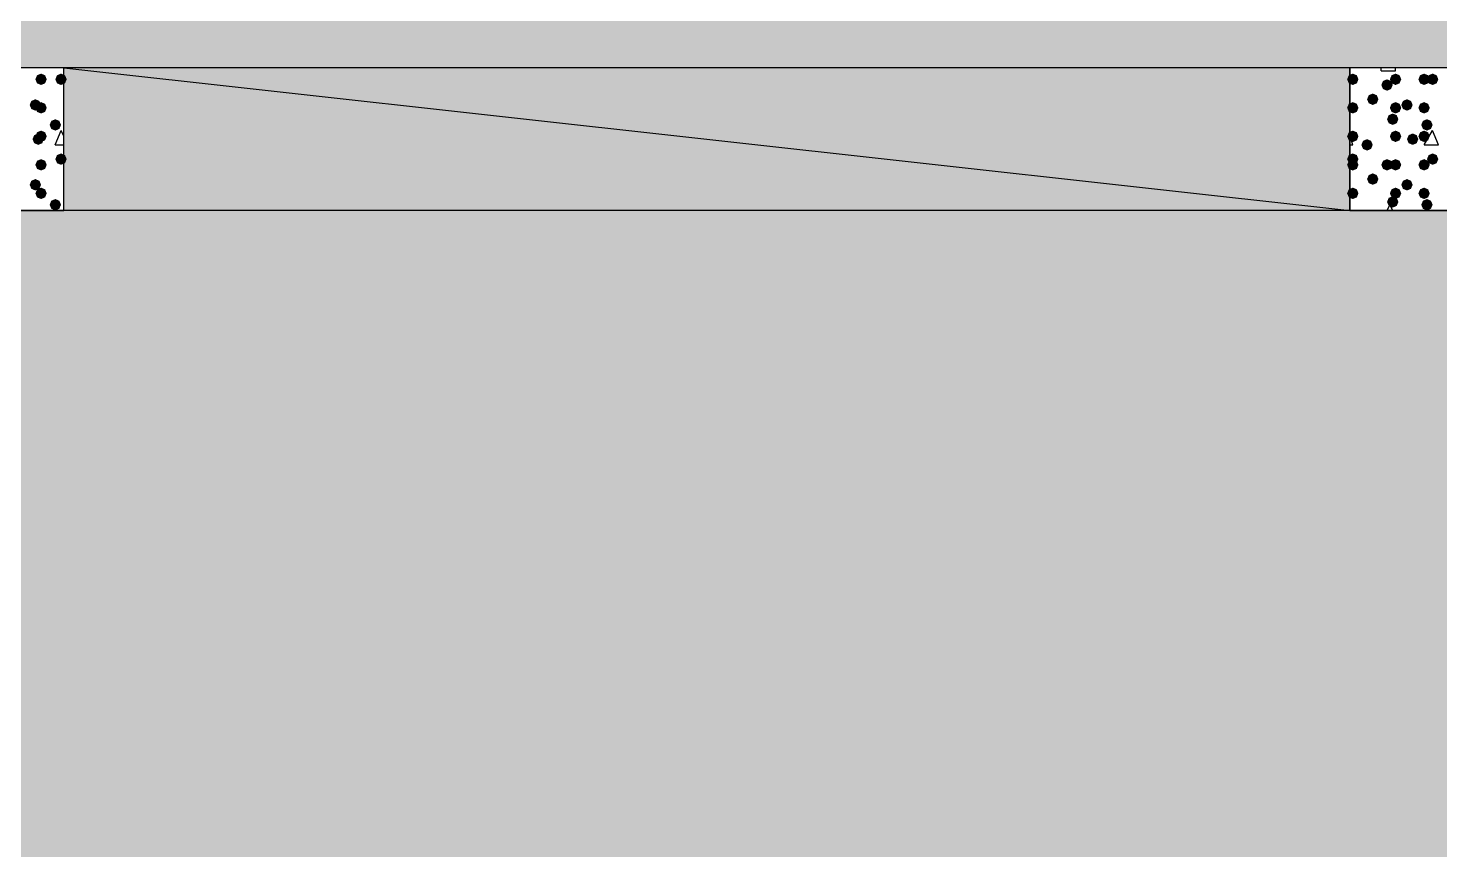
# Model space of a CAD drawing. Header units: millimetres. Extents: x 0 to 420, y 0 to 297.
# Drawn here: x 329.84 to 350.8, y 195.15 to 207.35 of the extents above; entities that cross this region are included whole.
import ezdxf

# ---------------------------------------------------------------- set-up
doc = ezdxf.new("R2010")
doc.units = ezdxf.units.MM
doc.layers.get('0').update_dxf_attribs({"linetype": 'CONTINUOUS'})

msp = doc.modelspace()

# ---------------------------------------------------------------- hatches: boundary and pattern name
at = {"true_color": 0x000008}
h = msp.add_hatch(color=0, dxfattribs=at)
h.paths.add_polyline_path([(385.826, 225.806), (39.708667, 225.806), (385.826, 206.756)], flags=0)
h.paths.add_polyline_path([(39.708667, 225.806), (385.826, 206.756), (39.708667, 206.756)], flags=0)
at = {"true_color": 0x000007}
for points in [[(330.115333, 206.586667), (330.090463, 206.526871), (330.030667, 206.502), (329.970871, 206.526871), (329.946, 206.586667), (329.970871, 206.646462), (330.030667, 206.671333), (330.090462, 206.646463)], [(330.411667, 206.586667), (330.386796, 206.526871), (330.327, 206.502), (330.267204, 206.526871), (330.242333, 206.586667), (330.267204, 206.646462), (330.327, 206.671333), (330.386796, 206.646463)], [(349.588667, 206.586667), (349.563796, 206.526871), (349.504, 206.502), (349.444204, 206.526871), (349.419333, 206.586667), (349.444204, 206.646462), (349.504, 206.671333), (349.563796, 206.646463)], [(349.588667, 206.586667), (349.563796, 206.526871), (349.504, 206.502), (349.444204, 206.526871), (349.419333, 206.586667), (349.444204, 206.646462), (349.504, 206.671333), (349.563796, 206.646463)], [(350.223667, 206.586667), (350.198796, 206.526871), (350.139, 206.502), (350.079204, 206.526871), (350.054333, 206.586667), (350.079204, 206.646462), (350.139, 206.671333), (350.198796, 206.646463)], [(350.647, 206.586667), (350.622129, 206.526871), (350.562333, 206.502), (350.502538, 206.526871), (350.477667, 206.586667), (350.502537, 206.646462), (350.562333, 206.671333), (350.622129, 206.646463)], [(350.774, 206.586667), (350.749129, 206.526871), (350.689333, 206.502), (350.629537, 206.526871), (350.604667, 206.586667), (350.629537, 206.646462), (350.689333, 206.671333), (350.749129, 206.646463)], [(350.096667, 206.502), (350.071796, 206.442204), (350.012, 206.417333), (349.952204, 206.442204), (349.927333, 206.502), (349.952204, 206.561796), (350.012, 206.586667), (350.071796, 206.561796)], [(330.030667, 206.205667), (330.005796, 206.145871), (329.946, 206.121), (329.886204, 206.145871), (329.861333, 206.205667), (329.886204, 206.265462), (329.946, 206.290333), (330.005796, 206.265463)], [(330.115333, 206.163333), (330.090463, 206.103537), (330.030667, 206.078667), (329.970871, 206.103537), (329.946, 206.163333), (329.970871, 206.223129), (330.030667, 206.248), (330.090462, 206.223129)], [(349.588667, 206.163333), (349.563796, 206.103537), (349.504, 206.078667), (349.444204, 206.103537), (349.419333, 206.163333), (349.444204, 206.223129), (349.504, 206.248), (349.563796, 206.223129)], [(349.885, 206.290333), (349.860129, 206.230537), (349.800333, 206.205667), (349.740538, 206.230537), (349.715667, 206.290333), (349.740537, 206.350129), (349.800333, 206.375), (349.860129, 206.350129)], [(350.223667, 206.163333), (350.198796, 206.103537), (350.139, 206.078667), (350.079204, 206.103537), (350.054333, 206.163333), (350.079204, 206.223129), (350.139, 206.248), (350.198796, 206.223129)], [(350.393, 206.205667), (350.368129, 206.145871), (350.308333, 206.121), (350.248538, 206.145871), (350.223667, 206.205667), (350.248537, 206.265462), (350.308333, 206.290333), (350.368129, 206.265463)], [(350.647, 206.163333), (350.622129, 206.103537), (350.562333, 206.078667), (350.502538, 206.103537), (350.477667, 206.163333), (350.502537, 206.223129), (350.562333, 206.248), (350.622129, 206.223129)], [(330.327, 205.909333), (330.302129, 205.849538), (330.242333, 205.824667), (330.182538, 205.849538), (330.157667, 205.909333), (330.182537, 205.969129), (330.242333, 205.994), (330.302129, 205.969129)], [(350.181333, 205.994), (350.156462, 205.934204), (350.096667, 205.909333), (350.036871, 205.934204), (350.012, 205.994), (350.036871, 206.053796), (350.096667, 206.078667), (350.156462, 206.053796)], [(350.689333, 205.909333), (350.664462, 205.849538), (350.604667, 205.824667), (350.544871, 205.849538), (350.52, 205.909333), (350.544871, 205.969129), (350.604667, 205.994), (350.664462, 205.969129)], [(330.073, 205.697667), (330.048129, 205.637871), (329.988333, 205.613), (329.928538, 205.637871), (329.903667, 205.697667), (329.928537, 205.757462), (329.988333, 205.782333), (330.048129, 205.757463)], [(330.115333, 205.74), (330.090463, 205.680204), (330.030667, 205.655333), (329.970871, 205.680204), (329.946, 205.74), (329.970871, 205.799796), (330.030667, 205.824667), (330.090462, 205.799796)], [(349.588667, 205.74), (349.563796, 205.680204), (349.504, 205.655333), (349.444204, 205.680204), (349.419333, 205.74), (349.444204, 205.799796), (349.504, 205.824667), (349.563796, 205.799796)], [(350.223667, 205.74), (350.198796, 205.680204), (350.139, 205.655333), (350.079204, 205.680204), (350.054333, 205.74), (350.079204, 205.799796), (350.139, 205.824667), (350.198796, 205.799796)], [(350.477667, 205.697667), (350.452796, 205.637871), (350.393, 205.613), (350.333204, 205.637871), (350.308333, 205.697667), (350.333204, 205.757462), (350.393, 205.782333), (350.452796, 205.757463)], [(350.647, 205.74), (350.622129, 205.680204), (350.562333, 205.655333), (350.502538, 205.680204), (350.477667, 205.74), (350.502537, 205.799796), (350.562333, 205.824667), (350.622129, 205.799796)], [(349.800333, 205.613), (349.775463, 205.553204), (349.715667, 205.528333), (349.655871, 205.553204), (349.631, 205.613), (349.655871, 205.672796), (349.715667, 205.697667), (349.775462, 205.672796)], [(330.115333, 205.316667), (330.090463, 205.256871), (330.030667, 205.232), (329.970871, 205.256871), (329.946, 205.316667), (329.970871, 205.376462), (330.030667, 205.401333), (330.090462, 205.376463)], [(330.411667, 205.401333), (330.386796, 205.341537), (330.327, 205.316667), (330.267204, 205.341537), (330.242333, 205.401333), (330.267204, 205.461129), (330.327, 205.486), (330.386796, 205.461129)], [(349.588667, 205.401333), (349.563796, 205.341537), (349.504, 205.316667), (349.444204, 205.341537), (349.419333, 205.401333), (349.444204, 205.461129), (349.504, 205.486), (349.563796, 205.461129)], [(349.588667, 205.316667), (349.563796, 205.256871), (349.504, 205.232), (349.444204, 205.256871), (349.419333, 205.316667), (349.444204, 205.376462), (349.504, 205.401333), (349.563796, 205.376463)], [(350.096667, 205.316667), (350.071796, 205.256871), (350.012, 205.232), (349.952204, 205.256871), (349.927333, 205.316667), (349.952204, 205.376462), (350.012, 205.401333), (350.071796, 205.376463)], [(350.223667, 205.316667), (350.198796, 205.256871), (350.139, 205.232), (350.079204, 205.256871), (350.054333, 205.316667), (350.079204, 205.376462), (350.139, 205.401333), (350.198796, 205.376463)], [(350.647, 205.316667), (350.622129, 205.256871), (350.562333, 205.232), (350.502538, 205.256871), (350.477667, 205.316667), (350.502537, 205.376462), (350.562333, 205.401333), (350.622129, 205.376463)], [(350.774, 205.401333), (350.749129, 205.341537), (350.689333, 205.316667), (350.629537, 205.341537), (350.604667, 205.401333), (350.629537, 205.461129), (350.689333, 205.486), (350.749129, 205.461129)], [(349.885, 205.105), (349.860129, 205.045204), (349.800333, 205.020333), (349.740538, 205.045204), (349.715667, 205.105), (349.740537, 205.164796), (349.800333, 205.189667), (349.860129, 205.164796)], [(330.030667, 205.020333), (330.005796, 204.960537), (329.946, 204.935667), (329.886204, 204.960537), (329.861333, 205.020333), (329.886204, 205.080129), (329.946, 205.105), (330.005796, 205.080129)], [(330.115333, 204.893333), (330.090463, 204.833537), (330.030667, 204.808667), (329.970871, 204.833537), (329.946, 204.893333), (329.970871, 204.953129), (330.030667, 204.978), (330.090462, 204.953129)], [(349.588667, 204.893333), (349.563796, 204.833537), (349.504, 204.808667), (349.444204, 204.833537), (349.419333, 204.893333), (349.444204, 204.953129), (349.504, 204.978), (349.563796, 204.953129)], [(350.223667, 204.893333), (350.198796, 204.833537), (350.139, 204.808667), (350.079204, 204.833537), (350.054333, 204.893333), (350.079204, 204.953129), (350.139, 204.978), (350.198796, 204.953129)], [(350.393, 205.020333), (350.368129, 204.960537), (350.308333, 204.935667), (350.248538, 204.960537), (350.223667, 205.020333), (350.248537, 205.080129), (350.308333, 205.105), (350.368129, 205.080129)], [(350.647, 204.893333), (350.622129, 204.833537), (350.562333, 204.808667), (350.502538, 204.833537), (350.477667, 204.893333), (350.502537, 204.953129), (350.562333, 204.978), (350.622129, 204.953129)], [(330.327, 204.724), (330.302129, 204.664204), (330.242333, 204.639333), (330.182538, 204.664204), (330.157667, 204.724), (330.182537, 204.783796), (330.242333, 204.808667), (330.302129, 204.783796)], [(350.181333, 204.766333), (350.156462, 204.706537), (350.096667, 204.681667), (350.036871, 204.706537), (350.012, 204.766333), (350.036871, 204.826129), (350.096667, 204.851), (350.156462, 204.826129)], [(350.689333, 204.724), (350.664462, 204.664204), (350.604667, 204.639333), (350.544871, 204.664204), (350.52, 204.724), (350.544871, 204.783796), (350.604667, 204.808667), (350.664462, 204.783796)]]:
    msp.add_hatch(color=0, dxfattribs=at).paths.add_polyline_path(points, flags=0)
at = {"true_color": 0x000008}
h = msp.add_hatch(color=0, dxfattribs=at)
h.paths.add_polyline_path([(349.461667, 206.756), (330.369333, 206.756), (349.461667, 204.639333)], flags=0)
h.paths.add_polyline_path([(330.369333, 206.756), (349.461667, 204.639333), (330.369333, 204.639333)], flags=0)
h = msp.add_hatch(color=0, dxfattribs=at)
h.paths.add_polyline_path([(385.826, 204.639333), (224.409, 204.639333), (385.826, 185.547)], flags=0)
h.paths.add_polyline_path([(224.409, 204.639333), (385.826, 185.547), (224.409, 185.547)], flags=0)

# ---------------------------------------------------------------- linework, layer by layer
at = {"color": 0, "true_color": 0x000008}
for points in [[(39.708667, 225.806), (385.826, 206.756), (39.708667, 206.756)], [(349.461667, 206.756), (330.369333, 206.756), (349.461667, 204.639333)], [(330.369333, 206.756), (349.461667, 204.639333), (330.369333, 204.639333)], [(385.826, 204.639333), (224.409, 204.639333), (385.826, 185.547)]]:
    msp.add_lwpolyline(points, close=True, dxfattribs=at)
at = {"color": 0, "true_color": 0x000007}
for points in [[(328.252667, 206.756), (328.252667, 204.639333), (330.369333, 204.639333), (330.369333, 206.756)], [(349.461667, 206.756), (349.461667, 204.639333), (351.578333, 204.639333), (351.578333, 206.756)]]:
    msp.add_lwpolyline(points, close=True, dxfattribs=at)
for points in [[(349.927333, 206.713667), (349.927333, 206.756)], [(349.927333, 206.713667), (350.139, 206.713667)], [(350.139, 206.713667), (350.139, 206.756)], [(330.242333, 205.613), (330.327, 205.824667)], [(330.369333, 205.74), (330.327, 205.824667)], [(350.562333, 205.613), (350.689333, 205.824667)], [(350.774, 205.613), (350.689333, 205.824667)], [(330.242333, 205.613), (330.369333, 205.613)], [(349.504, 205.613), (349.461667, 205.74)], [(349.461667, 205.613), (349.504, 205.613)], [(350.562333, 205.613), (350.774, 205.613)], [(350.012, 204.639333), (350.054333, 204.724)], [(350.096667, 204.639333), (350.054333, 204.724)]]:
    msp.add_lwpolyline(points, dxfattribs=at)

doc.saveas('drawing.dxf')
